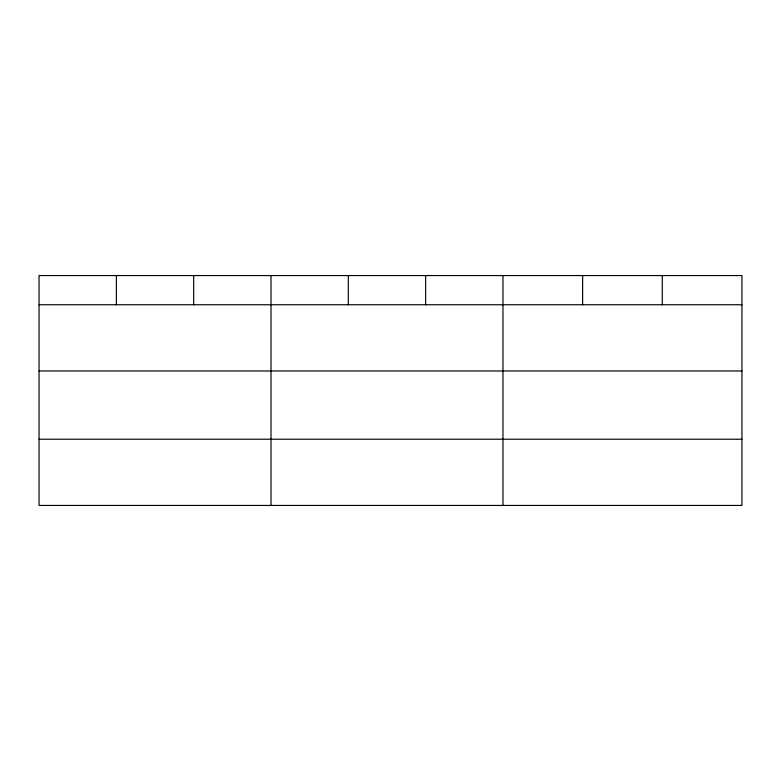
<?xml version="1.0" encoding="UTF-8"?>
<svg xmlns="http://www.w3.org/2000/svg" width="781" height="781" viewBox="0 0 781 781"><rect width="100%" height="100%" fill="white"/><g stroke="black" fill="none" stroke-linecap="round" stroke-linejoin="round"><path stroke-width="1.17" d="M741.95 370.975L741.95 275.556L39.05 275.556L39.05 505.444L741.95 505.444L741.95 370.975L39.05 370.975M39.05 304.746L741.95 304.746M39.05 439.215L741.95 439.215M662.288 275.556L662.288 304.746M582.626 275.556L582.626 304.746M502.964 275.556L502.964 505.444M425.645 275.556L425.645 304.746M348.326 275.556L348.326 304.746M271.007 275.556L271.007 505.444M193.688 275.556L193.688 304.746M116.369 275.556L116.369 304.746"/></g></svg>
